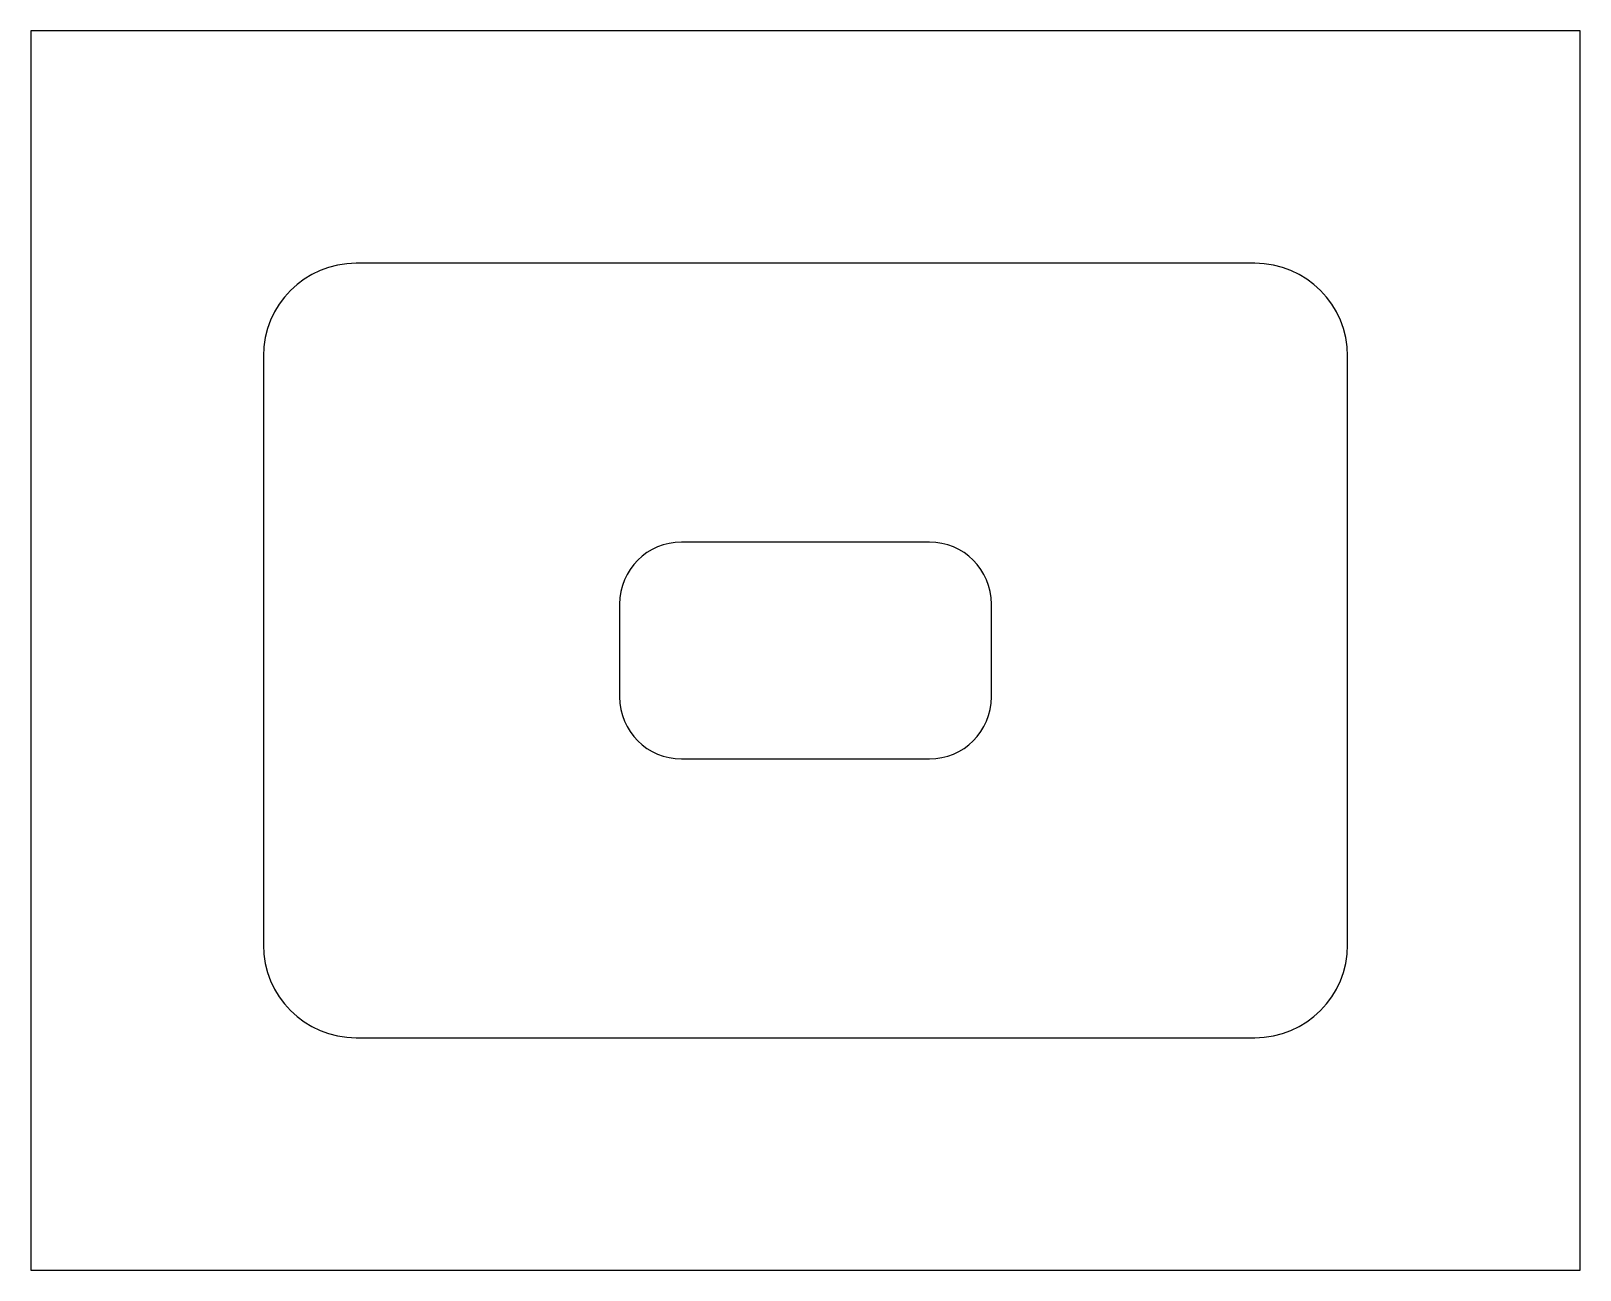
# Model space of a CAD drawing. Header units: millimetres. Extents: x -50 to 50, y -40 to 40.
import ezdxf

# ---------------------------------------------------------------- set-up
doc = ezdxf.new("R2010")
doc.units = ezdxf.units.MM
for name, color, linetype in [('A_POCKET_Z-8', 2, 'CONTINUOUS'), ('B_ISLAND_FULL_HEIGHT', 3, 'CONTINUOUS'), ('BLANK', 1, 'CONTINUOUS')]:
    doc.layers.add(name, color=color, linetype=linetype)

msp = doc.modelspace()

# ---------------------------------------------------------------- linework, layer by layer
at = {"layer": 'A_POCKET_Z-8'}
for p, q in [((29, 25), (-29, 25)), ((-35, 19), (-35, -19)), ((35, -19), (35, 19)), ((-29, -25), (29, -25))]:
    msp.add_line(p, q, dxfattribs=at)
for centre, start, end in [((-29, 19), 90, 180), ((29, 19), 0, 90), ((-29, -19), 180, 270), ((29, -19), 270, 0)]:
    msp.add_arc(centre, 6, start, end, dxfattribs=at)
at = {"layer": 'B_ISLAND_FULL_HEIGHT'}
for p, q in [((8, 7), (-8, 7)), ((-12, 3), (-12, -3)), ((12, -3), (12, 3)), ((-8, -7), (8, -7))]:
    msp.add_line(p, q, dxfattribs=at)
for centre, start, end in [((-8, 3), 90, 180), ((8, 3), 0, 90), ((-8, -3), 180, 270), ((8, -3), 270, 0)]:
    msp.add_arc(centre, 4, start, end, dxfattribs=at)
at = {"layer": 'BLANK'}
for p, q in [((50, 40), (-50, 40)), ((-50, 40), (-50, -40)), ((50, -40), (50, 40)), ((-50, -40), (50, -40))]:
    msp.add_line(p, q, dxfattribs=at)

doc.saveas('drawing.dxf')
